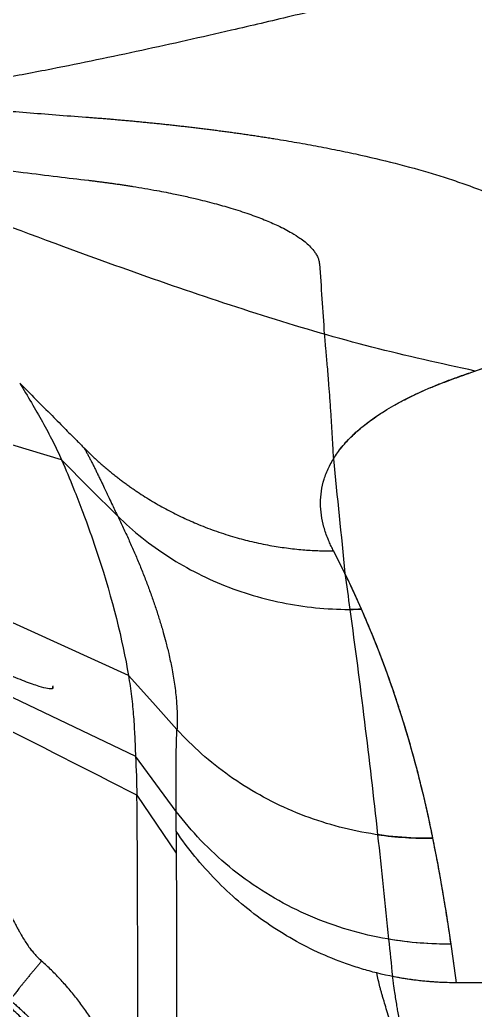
# Model space of a CAD drawing. Extents: x 526 to 610, y 679 to 808.
# Drawn here: x 560.33 to 563.28, y 707.51 to 713.94 of the extents above; entities that cross this region are included whole.
import ezdxf

# ---------------------------------------------------------------- set-up
doc = ezdxf.new("R2010")
doc.units = 0
doc.header["$MEASUREMENT"] = 0
doc.layers.add('1', color=4, linetype='Continuous')

# ---------------------------------------------------------------- blocks, each defined once
blk = doc.blocks.new('JETSETTER LX')
at = {"layer": '1', "color": 3, "linetype": 'Continuous', "lineweight": 25}
for p, q in [((34.4704, 14.2055), (33.4446, 14.5138)), ((34.9048, 12.8062), (33.9266, 13.251)), ((33.9833, 12.7429), (34.951, 12.2824)), ((34.413, 12.7392), (34.4145, 12.7353)), ((34.4158, 12.7221), (34.4158, 12.7311)), ((35.2155, 11.9235), (34.951, 12.2824)), ((34.9597, 12.0281), (35.215, 11.6524)), ((37.3712, 10.8105), (37.0353, 10.8105))]:
    blk.add_line(p, q, dxfattribs=at)
at = {"layer": '1', "color": 3, "linetype": 'Continuous', "lineweight": 25, "flags": 128}
for points in [[(34.8349, 13.841), (34.6528, 14.0231), (34.4704, 14.2055)], [(35.2201, 12.4552), (35.0627, 12.6304), (34.9048, 12.8062)]]:
    blk.add_lwpolyline(points, dxfattribs=at)
at = {"layer": '1', "color": 3, "linetype": 'Continuous', "lineweight": 25}
for points, knots in [([(36.7355, 17.2739), (36.6783, 17.2599), (36.5589, 17.2306), (36.3726, 17.1852), (36.1717, 17.1366), (35.9682, 17.088), (35.7672, 17.0405), (35.4443, 16.9653), (35.0884, 16.8852), (34.6985, 16.8023), (34.3908, 16.7402), (34.0678, 16.6793), (33.7854, 16.6314), (33.5592, 16.5973), (33.3896, 16.5741), (33.2222, 16.554), (33.0426, 16.5354), (32.8674, 16.5211), (32.7239, 16.513), (32.6166, 16.5088), (32.5403, 16.5069), (32.4644, 16.5062), (32.4112, 16.5064), (32.3707, 16.5071), (32.3425, 16.5077), (32.3154, 16.5086), (32.2881, 16.5095), (32.2586, 16.5107), (32.2241, 16.5123), (32.1929, 16.5139), (32.1618, 16.5156), (32.1347, 16.5173), (32.1031, 16.5196), (32.0713, 16.5221), (32.0366, 16.5252), (31.9989, 16.5289), (31.9579, 16.5335), (31.9138, 16.539), (31.8684, 16.5455), (31.8374, 16.5505), (31.8222, 16.553)], [0, 0, 0, 0, 0.036068, 0.075251, 0.117534, 0.162891, 0.203618, 0.244318, 0.366449, 0.427516, 0.488591, 0.558647, 0.628508, 0.663041, 0.697137, 0.731706, 0.764045, 0.804695, 0.835772, 0.848376, 0.867309, 0.880036, 0.892015, 0.897628, 0.902892, 0.90782, 0.912676, 0.917983, 0.924256, 0.932014, 0.935564, 0.941925, 0.947458, 0.953483, 0.960014, 0.96709, 0.974764, 0.983016, 0.991706, 1, 1, 1, 1]), ([(45.1345, 17.2397), (44.8022, 17.1439), (44.4698, 17.0472), (43.8052, 16.852), (43.4728, 16.7536), (42.4757, 16.4558), (41.8109, 16.2536), (39.8166, 15.6377), (38.487, 15.2148), (37.1574, 14.7831)], [0, 0, 0, 0, 0.125, 0.125, 0.25, 0.25, 0.5, 0.5, 1, 1, 1, 1]), ([(33.1962, 16.5516), (33.2506, 16.5466), (33.3608, 16.5364), (33.5284, 16.5215), (33.7004, 16.5065), (33.877, 16.4915), (34.0582, 16.4765), (34.2439, 16.4615), (34.4343, 16.4466), (34.5628, 16.4368), (34.6278, 16.4319)], [0, 0, 0, 0, 0.11402, 0.231129, 0.351351, 0.474711, 0.601232, 0.730939, 0.863853, 1, 1, 1, 1]), ([(32.1889, 16.4327), (32.1952, 16.4311), (32.2078, 16.4281), (32.2331, 16.4219), (32.2773, 16.4114), (32.3657, 16.3906), (32.5431, 16.3506), (32.7681, 16.3039), (33.0741, 16.2457), (33.376, 16.1939), (33.6955, 16.1446), (33.9656, 16.1064), (34.2127, 16.0738), (34.4367, 16.0459), (34.5782, 16.0293), (34.6451, 16.0214)], [0, 0, 0, 0, 0.007815, 0.015628, 0.031256, 0.062514, 0.125034, 0.25008, 0.339151, 0.500038, 0.618856, 0.728337, 0.828391, 0.918956, 1, 1, 1, 1]), ([(37.1574, 14.7831), (36.9338, 14.8319), (36.4864, 14.9295), (35.8169, 15.1267), (35.1495, 15.3481), (34.41, 15.6157), (33.5979, 15.9217), (32.8347, 16.2115), (32.3648, 16.3691), (32.1913, 16.4273)], [0, 0, 0, 0, 0.134281, 0.268568, 0.40286, 0.537155, 0.716216, 0.895277, 1, 1, 1, 1]), ([(34.6278, 16.4319), (34.6392, 16.431), (34.6621, 16.4293), (34.6965, 16.4266), (34.731, 16.4239), (34.7656, 16.4211), (34.8002, 16.4182), (34.8349, 16.4152), (34.8697, 16.4121), (34.9045, 16.409), (34.9395, 16.4058), (34.9744, 16.4025), (35.0095, 16.3991), (35.0446, 16.3956), (35.0797, 16.3921), (35.1149, 16.3884), (35.1501, 16.3847), (35.1854, 16.3809), (35.2207, 16.377), (35.256, 16.373), (35.2914, 16.3689), (35.3268, 16.3648), (35.3622, 16.3605), (35.3976, 16.3562), (35.4331, 16.3517), (35.4685, 16.3472), (35.504, 16.3426), (35.5394, 16.3378), (35.5748, 16.333), (35.6103, 16.3281), (35.6457, 16.3231), (35.6811, 16.3179), (35.7164, 16.3127), (35.7518, 16.3074), (35.7871, 16.302), (35.8224, 16.2964), (35.8937, 16.285), (36.0004, 16.2671), (36.1409, 16.2415), (36.2796, 16.2142), (36.4587, 16.176), (36.6728, 16.1245), (36.87, 16.0689), (37.0177, 16.0216), (37.1572, 15.9729), (37.3172, 15.9092), (37.4841, 15.8294), (37.6016, 15.7606), (37.6819, 15.7045), (37.7352, 15.662), (37.7813, 15.6193), (37.8201, 15.5763), (37.8514, 15.5334), (37.8704, 15.4989), (37.8813, 15.4731), (37.8874, 15.4558), (37.8921, 15.4386), (37.8956, 15.4216), (37.8969, 15.4103), (37.8975, 15.4047)], [0, 0, 0, 0, 0.0067849, 0.0135893, 0.0204134, 0.0272574, 0.0341213, 0.0410054, 0.0479097, 0.0548344, 0.0617797, 0.0687457, 0.0757325, 0.0827404, 0.0897693, 0.0968195, 0.103891, 0.1109842, 0.118099, 0.1252356, 0.1323942, 0.139575, 0.1467781, 0.1540036, 0.1612517, 0.1685227, 0.1758166, 0.1831337, 0.1904741, 0.197838, 0.2052257, 0.2126374, 0.2200732, 0.2275335, 0.2350183, 0.2425281, 0.250063, 0.2807657, 0.3118222, 0.3432565, 0.3750974, 0.4370271, 0.5000581, 0.5310309, 0.5625711, 0.6250705, 0.6875835, 0.7500954, 0.7813678, 0.812602, 0.8439426, 0.8750729, 0.9064702, 0.9375198, 0.9501601, 0.9627243, 0.9752164, 0.9876403, 1, 1, 1, 1]), ([(34.6451, 16.0214), (34.6533, 16.0205), (34.6697, 16.0185), (34.6946, 16.0155), (34.7198, 16.0124), (34.7454, 16.0091), (34.7713, 16.0056), (34.7975, 16.0021), (34.824, 15.9983), (34.8509, 15.9945), (34.8781, 15.9904), (34.9055, 15.9862), (34.9769, 15.975), (35.0791, 15.9574), (35.1991, 15.9338), (35.2813, 15.916), (35.3669, 15.8962), (35.4603, 15.8728), (35.5774, 15.8395), (35.6867, 15.8042), (35.7886, 15.7661), (35.8832, 15.725), (35.9593, 15.6851), (36.0285, 15.641), (36.0763, 15.6021), (36.1071, 15.5673), (36.1241, 15.5425), (36.1331, 15.525), (36.1386, 15.5107), (36.1417, 15.5003), (36.144, 15.4899), (36.1447, 15.4829), (36.1451, 15.4794)], [0, 0, 0, 0, 0.010606, 0.021374, 0.032304, 0.043397, 0.054651, 0.066069, 0.077651, 0.089397, 0.101307, 0.113383, 0.125625, 0.195886, 0.250513, 0.291737, 0.313047, 0.375327, 0.432459, 0.500327, 0.56339, 0.625096, 0.700276, 0.750215, 0.826978, 0.875004, 0.905221, 0.937605, 0.953096, 0.968656, 0.984288, 1, 1, 1, 1]), ([(36.1767, 15.0231), (36.1777, 15.0118), (36.1798, 14.9884), (36.183, 14.9525), (36.1868, 14.9102), (36.1911, 14.8623), (36.1977, 14.7874), (36.2046, 14.7015), (36.2122, 14.6001), (36.2187, 14.5051), (36.2237, 14.4231), (36.2275, 14.3583), (36.2301, 14.3104), (36.2329, 14.262), (36.2349, 14.2299), (36.2359, 14.2131)], [0, 0, 0, 0, 0.038904, 0.080568, 0.124999, 0.187464, 0.249998, 0.392859, 0.500005, 0.625965, 0.750002, 0.812526, 0.874999, 0.934811, 1, 1, 1, 1]), ([(36.2371, 13.6146), (36.2345, 13.6197), (36.2293, 13.6298), (36.2218, 13.645), (36.2147, 13.6604), (36.2079, 13.6758), (36.1981, 13.6993), (36.1866, 13.7303), (36.1706, 13.7819), (36.1569, 13.8465), (36.1509, 13.9247), (36.1564, 14.0026), (36.1738, 14.08), (36.2037, 14.1565), (36.2471, 14.2328), (36.3045, 14.3077), (36.3768, 14.3817), (36.464, 14.4537), (36.5506, 14.5126), (36.6279, 14.5586), (36.6905, 14.5927), (36.7568, 14.6259), (36.8157, 14.6531), (36.8653, 14.6747), (36.9041, 14.6909), (36.9439, 14.7069), (36.9846, 14.7226), (37.0263, 14.7381), (37.069, 14.7534), (37.1126, 14.7684), (37.1425, 14.7782), (37.1574, 14.7831)], [0, 0, 0, 0, 0.01235, 0.024797, 0.037344, 0.049993, 0.062743, 0.094747, 0.125831, 0.188755, 0.252499, 0.316641, 0.379056, 0.442064, 0.504809, 0.567849, 0.629407, 0.691881, 0.752939, 0.784197, 0.81511, 0.845716, 0.876051, 0.891742, 0.907366, 0.922928, 0.938434, 0.953889, 0.969298, 0.984667, 1, 1, 1, 1]), ([(36.2359, 14.2131), (36.24, 14.2196), (36.2481, 14.2324), (36.2658, 14.2581), (36.3002, 14.3028), (36.3597, 14.3663), (36.4472, 14.4412), (36.5517, 14.5145), (36.6726, 14.5859), (36.7906, 14.6434), (36.8968, 14.6875), (36.9812, 14.7198), (37.0496, 14.7447), (37.1086, 14.7657), (37.1382, 14.7763), (37.1574, 14.7831)], [0, 0, 0, 0, 0.031214, 0.062443, 0.124938, 0.250022, 0.375806, 0.500314, 0.625403, 0.750231, 0.812589, 0.874992, 0.937471, 0.959368, 1, 1, 1, 1]), ([(34.1991, 14.7043), (34.2496, 14.6201), (34.2999, 14.5357), (34.3694, 14.4104), (34.3919, 14.3688), (34.4335, 14.2866), (34.4523, 14.2463), (34.4704, 14.2056)], [0, 0, 0, 0, 0.5, 0.5, 0.75, 0.75, 1, 1, 1, 1]), ([(34.1991, 14.7043), (34.2689, 14.6341), (34.3689, 14.5333), (34.4921, 14.4093), (34.5617, 14.3393), (34.6011, 14.2996), (34.6172, 14.2833)], [0, 0, 0, 0, 0.5008888, 0.7175649, 0.8838997, 1, 1, 1, 1]), ([(34.6172, 14.2833), (34.6207, 14.277), (34.6278, 14.2641), (34.6383, 14.2446), (34.6489, 14.2245), (34.6597, 14.2039), (34.6706, 14.1826), (34.6816, 14.1608), (34.6928, 14.1383), (34.7042, 14.1151), (34.7157, 14.0912), (34.7303, 14.0608), (34.7513, 14.0164), (34.7754, 13.9651), (34.7993, 13.9147), (34.8179, 13.8759), (34.8296, 13.8518), (34.8349, 13.841)], [0, 0, 0, 0, 0.042684, 0.086989, 0.132918, 0.180472, 0.229655, 0.280468, 0.332911, 0.386985, 0.442691, 0.500029, 0.599045, 0.750028, 0.84892, 0.93225, 1, 1, 1, 1]), ([(34.6172, 14.2833), (34.626, 14.2746), (34.6432, 14.2573), (34.6694, 14.2322), (34.6955, 14.208), (34.7213, 14.1848), (34.747, 14.1624), (34.7723, 14.141), (34.7974, 14.1204), (34.8223, 14.1006), (34.8468, 14.0816), (34.8709, 14.0633), (34.8948, 14.0458), (34.9183, 14.0291), (34.9414, 14.013), (34.9883, 13.9813), (35.0601, 13.9359), (35.1586, 13.8804), (35.2586, 13.8304), (35.3645, 13.7837), (35.477, 13.741), (35.5925, 13.7042), (35.7082, 13.6739), (35.8198, 13.6507), (35.9307, 13.6334), (36.018, 13.6239), (36.0859, 13.6189), (36.1347, 13.6164), (36.1854, 13.6148), (36.2197, 13.6147), (36.2371, 13.6146)], [0, 0, 0, 0, 0.020708, 0.040981, 0.06082, 0.080226, 0.099201, 0.117748, 0.135872, 0.153578, 0.170871, 0.187754, 0.204233, 0.220309, 0.235985, 0.25126, 0.314972, 0.377857, 0.43994, 0.501281, 0.57079, 0.640345, 0.703022, 0.769813, 0.829767, 0.889674, 0.915808, 0.942914, 0.970983, 1, 1, 1, 1]), ([(34.8349, 13.841), (34.841, 13.8283), (34.8533, 13.803), (34.8713, 13.7651), (34.889, 13.727), (34.9064, 13.689), (34.9234, 13.651), (34.9401, 13.6129), (34.9564, 13.5748), (34.9724, 13.5368), (34.988, 13.4988), (35.0031, 13.4608), (35.0179, 13.4228), (35.0323, 13.385), (35.0462, 13.3472), (35.0597, 13.3095), (35.0727, 13.2719), (35.0853, 13.2344), (35.0975, 13.197), (35.1091, 13.1598), (35.1203, 13.1228), (35.1333, 13.0777), (35.1493, 13.019), (35.1684, 12.9416), (35.1881, 12.8492), (35.2023, 12.7649), (35.2114, 12.6948), (35.2164, 12.644), (35.2197, 12.5978), (35.2214, 12.5561), (35.2219, 12.5188), (35.2215, 12.4855), (35.2205, 12.465), (35.2201, 12.4552)], [0, 0, 0, 0, 0.0241014, 0.0482979, 0.0725896, 0.0969764, 0.1214583, 0.1460354, 0.1707077, 0.1954753, 0.2203382, 0.2452966, 0.2703505, 0.2955001, 0.3207456, 0.3460871, 0.3715249, 0.3970592, 0.4226903, 0.4484184, 0.4742438, 0.500167, 0.5435705, 0.5996665, 0.6684805, 0.7500523, 0.7945136, 0.8360632, 0.8746978, 0.9104134, 0.9432055, 0.9730694, 1, 1, 1, 1]), ([(34.8349, 13.841), (34.9342, 13.7435), (35.0458, 13.6539), (35.289, 13.4978), (35.4204, 13.4313), (35.6955, 13.3262), (35.8391, 13.2878), (36.1291, 13.2404), (36.2755, 13.2315), (36.4189, 13.2363)], [0, 0, 0, 0, 0.25, 0.25, 0.5, 0.5, 0.75, 0.75, 1, 1, 1, 1]), ([(36.4189, 13.2363), (36.4119, 13.252), (36.3981, 13.2833), (36.3769, 13.33), (36.3554, 13.3765), (36.3335, 13.4226), (36.3186, 13.4533), (36.3112, 13.4686)], [0, 0, 0, 0, 0.202045, 0.403067, 0.603066, 0.802044, 1, 1, 1, 1]), ([(36.8826, 11.7493), (36.8787, 11.7685), (36.8708, 11.8068), (36.8586, 11.8644), (36.846, 11.9219), (36.8329, 11.9795), (36.8193, 12.0371), (36.8053, 12.0948), (36.7908, 12.1524), (36.7758, 12.2101), (36.7603, 12.2677), (36.7444, 12.3254), (36.7279, 12.3831), (36.7109, 12.4409), (36.6899, 12.5099), (36.6645, 12.5904), (36.6341, 12.6823), (36.6022, 12.7743), (36.5687, 12.8665), (36.5338, 12.9588), (36.4972, 13.0512), (36.459, 13.1438), (36.4323, 13.2054), (36.4189, 13.2363)], [0, 0, 0, 0, 0.038323, 0.076682, 0.11508, 0.153514, 0.191986, 0.230495, 0.269041, 0.307624, 0.346245, 0.384903, 0.423598, 0.46233, 0.5011, 0.56277, 0.624637, 0.686702, 0.748964, 0.811424, 0.874083, 0.936941, 1, 1, 1, 1]), ([(33.4456, 13.1131), (33.5059, 13.0854), (33.6265, 13.0301), (33.8013, 12.9512), (33.9652, 12.8787), (34.1107, 12.8166), (34.2322, 12.7681), (34.3235, 12.7357), (34.3833, 12.7204), (34.4155, 12.7193), (34.4148, 12.7301), (34.4145, 12.7353)], [0, 0, 0, 0, 0.1200329, 0.2400531, 0.3603587, 0.4805986, 0.5944649, 0.7082415, 0.8089482, 0.9096171, 1, 1, 1, 1]), ([(34.9048, 12.8062), (34.9124, 12.7604), (34.919, 12.7152), (34.93, 12.6256), (34.9345, 12.5812), (34.9411, 12.494), (34.9433, 12.4513), (34.9473, 12.3666), (34.9491, 12.3246), (34.951, 12.2824)], [0, 0, 0, 0, 0.25, 0.25, 0.5, 0.5, 0.75, 0.75, 1, 1, 1, 1]), ([(35.2155, 11.9235), (35.2156, 11.9348), (35.2157, 11.9575), (35.2157, 12.003), (35.2155, 12.0826), (35.2149, 12.1741), (35.2151, 12.2631), (35.2157, 12.3221), (35.2167, 12.372), (35.2181, 12.4145), (35.2194, 12.4418), (35.2201, 12.4552)], [0, 0, 0, 0, 0.062479, 0.125003, 0.250007, 0.500012, 0.629778, 0.750006, 0.836052, 0.919385, 1, 1, 1, 1]), ([(36.8826, 11.7493), (36.7303, 11.7468), (36.5746, 11.7597), (36.2664, 11.8187), (36.1141, 11.8648), (35.8239, 11.988), (35.6861, 12.0651), (35.4341, 12.244), (35.3199, 12.3458), (35.2201, 12.4552)], [0, 0, 0, 0, 0.25, 0.25, 0.5, 0.5, 0.75, 0.75, 1, 1, 1, 1]), ([(34.9646, 11.246), (34.9641, 11.4408), (34.9634, 11.6132), (34.9621, 11.8159), (34.9617, 11.8742), (34.9607, 11.9685), (34.9602, 12.0046), (34.9597, 12.0281)], [0, 0, 0, 0, 0.5, 0.5, 0.75, 0.75, 1, 1, 1, 1]), ([(35.2147, 11.7945), (35.2147, 11.8087), (35.2148, 11.8374), (35.2151, 11.8803), (35.2154, 11.909), (35.2155, 11.9235)], [0, 0, 0, 0, 0.329288, 0.662623, 1, 1, 1, 1]), ([(37.0007, 11.0617), (36.9172, 11.0608), (36.8325, 11.0644), (36.6624, 11.0815), (36.577, 11.095), (36.4074, 11.1319), (36.3232, 11.1554), (36.1578, 11.2123), (36.0766, 11.2457), (35.9192, 11.3217), (35.8429, 11.3643), (35.6969, 11.4578), (35.6271, 11.5086), (35.4952, 11.6172), (35.4332, 11.6749), (35.3178, 11.7956), (35.2644, 11.8586), (35.2155, 11.9235)], [0, 0, 0, 0, 0.125, 0.125, 0.25, 0.25, 0.375, 0.375, 0.5, 0.5, 0.625, 0.625, 0.75, 0.75, 0.875, 0.875, 1, 1, 1, 1]), ([(35.2147, 11.7945), (35.2146, 11.771), (35.2146, 11.7479), (35.2147, 11.701), (35.2148, 11.6771), (35.215, 11.6524)], [0, 0, 0, 0, 0.5, 0.5, 1, 1, 1, 1]), ([(36.5179, 10.8741), (36.4851, 10.8823), (36.4523, 10.8913), (36.3871, 10.9109), (36.3546, 10.9215), (36.2579, 10.9556), (36.1946, 10.9814), (36.0099, 11.0668), (35.893, 11.1346), (35.7265, 11.2527), (35.6724, 11.295), (35.5687, 11.3837), (35.5192, 11.4302), (35.3773, 11.5758), (35.2915, 11.681), (35.2147, 11.7945)], [0, 0, 0, 0, 0.0625, 0.0625, 0.125, 0.125, 0.25, 0.25, 0.5, 0.5, 0.625, 0.625, 0.75, 0.75, 1, 1, 1, 1]), ([(37.0007, 11.0617), (36.997, 11.0869), (36.9897, 11.1374), (36.978, 11.2132), (36.966, 11.2893), (36.9534, 11.3655), (36.9403, 11.4419), (36.9267, 11.5185), (36.9126, 11.5953), (36.8979, 11.6722), (36.8877, 11.7236), (36.8826, 11.7493)], [0, 0, 0, 0, 0.109836, 0.219993, 0.330469, 0.441263, 0.552376, 0.663807, 0.775555, 0.887619, 1, 1, 1, 1]), ([(35.215, 11.6524), (35.2153, 11.6114), (35.2157, 11.5465), (35.2164, 11.373), (35.2167, 11.2643), (35.2172, 11.0096), (35.2175, 10.8636), (35.2178, 10.5432), (35.2179, 10.3688), (35.2179, 10.1851)], [0, 0, 0, 0, 0.25, 0.25, 0.5, 0.5, 0.75, 0.75, 1, 1, 1, 1]), ([(34.0522, 11.4408), (34.0559, 11.4329), (34.0634, 11.4168), (34.0747, 11.3921), (34.0864, 11.3664), (34.0982, 11.3408), (34.11, 11.315), (34.1258, 11.2812), (34.1461, 11.2386), (34.1675, 11.196), (34.1851, 11.1627), (34.2008, 11.1343), (34.2185, 11.104), (34.2384, 11.072), (34.2519, 11.0521), (34.2583, 11.0427)], [0, 0, 0, 0, 0.059179, 0.120597, 0.184241, 0.250082, 0.310256, 0.375418, 0.500716, 0.625841, 0.692774, 0.750728, 0.841479, 0.924547, 1, 1, 1, 1]), ([(37.0353, 10.8105), (37.0297, 10.8527), (37.0186, 10.9364), (37.0067, 11.0202), (37.0007, 11.0617)], [0, 0, 0, 0, 0.503979, 1, 1, 1, 1]), ([(34.2583, 11.0427), (34.2616, 11.0383), (34.2682, 11.0296), (34.2783, 11.017), (34.2885, 11.0048), (34.2989, 10.9931), (34.3092, 10.9819), (34.3197, 10.9712), (34.3303, 10.9609), (34.3376, 10.9543), (34.3411, 10.9511)], [0, 0, 0, 0, 0.133491, 0.264403, 0.392803, 0.518764, 0.642368, 0.763706, 0.882879, 1, 1, 1, 1]), ([(34.3411, 10.9511), (34.3389, 10.9485), (34.3344, 10.9432), (34.3275, 10.9351), (34.3205, 10.9268), (34.3133, 10.9184), (34.3061, 10.9099), (34.2988, 10.9012), (34.2914, 10.8924), (34.284, 10.8835), (34.2765, 10.8746), (34.269, 10.8656), (34.2616, 10.8566), (34.2541, 10.8477), (34.2468, 10.8387), (34.2395, 10.8299), (34.2323, 10.8211), (34.2253, 10.8125), (34.2184, 10.804), (34.2117, 10.7958), (34.2053, 10.7877), (34.1974, 10.7779), (34.1885, 10.7666), (34.1789, 10.7544), (34.1702, 10.7432), (34.1625, 10.733), (34.1558, 10.7241), (34.1502, 10.7164), (34.1456, 10.71), (34.1422, 10.7048), (34.1399, 10.701), (34.1385, 10.6983), (34.1384, 10.6974), (34.1383, 10.697)], [0, 0, 0, 0, 0.0222214, 0.0448193, 0.0677858, 0.0911115, 0.1147859, 0.1387966, 0.1631301, 0.187771, 0.2127028, 0.2379072, 0.2633648, 0.2890546, 0.3149543, 0.3410406, 0.367289, 0.3936739, 0.4201692, 0.4467477, 0.4733821, 0.5000445, 0.5469722, 0.5940499, 0.641121, 0.6880288, 0.73462, 0.7807472, 0.8262722, 0.8710676, 0.9150186, 0.9580247, 1, 1, 1, 1]), ([(34.7679, 10.3879), (34.7644, 10.3951), (34.7574, 10.4096), (34.7463, 10.4314), (34.7347, 10.4534), (34.7226, 10.4757), (34.7099, 10.4982), (34.6967, 10.5209), (34.6802, 10.5482), (34.6596, 10.5808), (34.6267, 10.6302), (34.5829, 10.6909), (34.5356, 10.75), (34.4969, 10.795), (34.4668, 10.8282), (34.4369, 10.8597), (34.4054, 10.8913), (34.3736, 10.9218), (34.3519, 10.9414), (34.3411, 10.9511)], [0, 0, 0, 0, 0.03367, 0.068019, 0.103026, 0.138672, 0.174939, 0.211816, 0.249292, 0.309477, 0.374478, 0.499842, 0.625234, 0.693792, 0.750488, 0.814186, 0.876899, 0.93879, 1, 1, 1, 1]), ([(36.7882, 9.4917), (36.7869, 9.4985), (36.7844, 9.512), (36.7808, 9.5323), (36.7773, 9.5527), (36.774, 9.5733), (36.7708, 9.5941), (36.7676, 9.6149), (36.7647, 9.6358), (36.7593, 9.6753), (36.7518, 9.7366), (36.7448, 9.8014), (36.7393, 9.8544), (36.7341, 9.9044), (36.7276, 9.9656), (36.7199, 10.0327), (36.7122, 10.0934), (36.7042, 10.1493), (36.6954, 10.2019), (36.6855, 10.2538), (36.6723, 10.3162), (36.655, 10.3878), (36.635, 10.4611), (36.6152, 10.5281), (36.5969, 10.5876), (36.58, 10.6418), (36.5685, 10.6792), (36.5615, 10.7028), (36.5568, 10.7187), (36.5512, 10.7381), (36.5447, 10.7611), (36.5367, 10.7913), (36.5274, 10.8287), (36.5211, 10.859), (36.5179, 10.8741)], [0, 0, 0, 0, 0.007611, 0.015276, 0.022994, 0.030764, 0.038586, 0.046459, 0.054384, 0.062362, 0.091481, 0.124902, 0.138946, 0.156215, 0.18747, 0.218749, 0.249882, 0.27844, 0.308683, 0.340714, 0.374614, 0.433709, 0.499888, 0.560266, 0.624713, 0.688767, 0.749643, 0.765388, 0.780924, 0.812219, 0.843608, 0.874837, 0.937476, 1, 1, 1, 1]), ([(36.9744, 10.8113), (36.9359, 10.8124), (36.8975, 10.8145), (36.8208, 10.8209), (36.7826, 10.8251), (36.6682, 10.8409), (36.5926, 10.8555), (36.5179, 10.8741)], [0, 0, 0, 0, 0.25, 0.25, 0.5, 0.5, 1, 1, 1, 1]), ([(34.9659, 10.2964), (34.9659, 10.3856), (34.9658, 10.4735), (34.9657, 10.6468), (34.9656, 10.7322), (34.9655, 10.8163)], [0, 0, 0, 0, 0.5, 0.5, 1, 1, 1, 1]), ([(36.9744, 10.8113), (36.9654, 10.8116), (36.9466, 10.8122), (36.9169, 10.8137), (36.8812, 10.8159), (36.8407, 10.8192), (36.7963, 10.8237), (36.752, 10.8292), (36.7079, 10.8356), (36.6637, 10.8429), (36.6344, 10.8485), (36.6198, 10.8513)], [0, 0, 0, 0, 0.075081, 0.158393, 0.250002, 0.375006, 0.5, 0.624519, 0.749375, 0.874543, 1, 1, 1, 1]), ([(36.6198, 10.8513), (36.6202, 10.8472), (36.6218, 10.8315), (36.6261, 10.7969), (36.6344, 10.7391), (36.6442, 10.68), (36.6532, 10.6235), (36.6595, 10.584), (36.6665, 10.5401), (36.6712, 10.5061), (36.6742, 10.4812), (36.6755, 10.4696), (36.6769, 10.4567), (36.6783, 10.4423), (36.6797, 10.4263), (36.681, 10.4085), (36.6823, 10.3888), (36.6835, 10.367), (36.6845, 10.3428), (36.6852, 10.3159), (36.6856, 10.2862), (36.6856, 10.2647), (36.6855, 10.2535)], [0, 0, 0, 0, 0.026312, 0.101136, 0.22527, 0.400358, 0.468626, 0.550304, 0.619183, 0.700513, 0.716281, 0.733606, 0.752508, 0.773012, 0.795148, 0.818951, 0.844466, 0.871746, 0.900854, 0.931867, 0.964879, 1, 1, 1, 1]), ([(37.3712, 10.8105), (37.3152, 10.8105), (37.2592, 10.8105), (37.1473, 10.8105), (37.0913, 10.8104), (37.0353, 10.8104)], [0, 0, 0, 0, 0.5, 0.5, 1, 1, 1, 1]), ([(34.1383, 10.697), (34.1456, 10.6908), (34.1602, 10.6783), (34.1819, 10.6591), (34.2036, 10.6394), (34.2253, 10.619), (34.247, 10.5981), (34.2686, 10.5765), (34.2902, 10.5543), (34.3117, 10.5314), (34.3331, 10.5079), (34.3594, 10.4781), (34.3988, 10.431), (34.4401, 10.3774), (34.4781, 10.3235), (34.5062, 10.2814), (34.5239, 10.2528), (34.5328, 10.2384)], [0, 0, 0, 0, 0.0470334, 0.0947113, 0.1430387, 0.1920212, 0.2416658, 0.2919799, 0.3429725, 0.3946535, 0.4470341, 0.500127, 0.5910525, 0.7505078, 0.8338819, 0.9170192, 1, 1, 1, 1]), ([(34.7334, 9.265), (34.734, 9.2727), (34.7351, 9.2881), (34.7364, 9.3112), (34.7374, 9.3343), (34.7379, 9.3574), (34.7382, 9.3805), (34.738, 9.4034), (34.7375, 9.4264), (34.7367, 9.4493), (34.7355, 9.4721), (34.7339, 9.4949), (34.732, 9.5177), (34.7298, 9.5404), (34.7272, 9.563), (34.7243, 9.5856), (34.7211, 9.6081), (34.7175, 9.6305), (34.7136, 9.6529), (34.7094, 9.6751), (34.7049, 9.6974), (34.7, 9.7195), (34.6948, 9.7416), (34.6893, 9.7635), (34.6836, 9.7854), (34.6774, 9.8072), (34.671, 9.8289), (34.6643, 9.8506), (34.6573, 9.8721), (34.65, 9.8935), (34.6424, 9.9148), (34.6346, 9.936), (34.6264, 9.9572), (34.6179, 9.9782), (34.6092, 9.9991), (34.6002, 10.0198), (34.5867, 10.0499), (34.5637, 10.0982), (34.5246, 10.1726), (34.4657, 10.271), (34.4042, 10.359), (34.3491, 10.4293), (34.3103, 10.4756), (34.2712, 10.5194), (34.232, 10.5606), (34.193, 10.5994), (34.1542, 10.6359), (34.128, 10.6589), (34.1152, 10.6702)], [0, 0, 0, 0, 0.014588, 0.029142, 0.043664, 0.058156, 0.072619, 0.087056, 0.101468, 0.115858, 0.130227, 0.144577, 0.158908, 0.173224, 0.187525, 0.201813, 0.216088, 0.230353, 0.244608, 0.258855, 0.273095, 0.287329, 0.301557, 0.315781, 0.330001, 0.344219, 0.358434, 0.372649, 0.386862, 0.401076, 0.41529, 0.429505, 0.443722, 0.45794, 0.472161, 0.486384, 0.50061, 0.534307, 0.587087, 0.658999, 0.750087, 0.789199, 0.827185, 0.864037, 0.89975, 0.934317, 0.967735, 1, 1, 1, 1])]:
    blk.add_open_spline(points, degree=3, knots=knots, dxfattribs=at)
for points in [[(36.1451, 15.4794), (36.1569, 15.3293), (36.1673, 15.1753), (36.1767, 15.0231)], [(37.9358, 15.0348), (37.6763, 14.9512), (37.4169, 14.8673), (37.1574, 14.7831)], [(36.2359, 14.2131), (36.2612, 13.9669), (36.2863, 13.7185), (36.3112, 13.4686)], [(34.4704, 14.2056), (34.4976, 14.1431), (34.5237, 14.081), (34.5485, 14.0193)], [(34.5485, 14.0193), (34.5671, 13.9733), (34.585, 13.9276), (34.6022, 13.8821)], [(34.6022, 13.8821), (34.6138, 13.8517), (34.6251, 13.8215), (34.636, 13.7914)], [(34.636, 13.7914), (34.6618, 13.7205), (34.686, 13.6506), (34.7086, 13.5817)], [(34.7086, 13.5817), (34.8008, 13.3006), (34.8662, 13.0371), (34.9048, 12.8062)], [(36.4189, 13.2363), (36.3632, 13.363), (36.3031, 13.4892), (36.2371, 13.6146)], [(36.3112, 13.4686), (36.322, 13.3905), (36.3327, 13.3127), (36.3433, 13.235)], [(36.4189, 13.2363), (36.3938, 13.2355), (36.3685, 13.235), (36.3433, 13.235)], [(36.3433, 13.235), (36.4094, 12.7481), (36.4693, 12.2648), (36.5234, 11.772)], [(36.8826, 11.7493), (36.7817, 12.25), (36.6337, 12.7473), (36.4189, 13.2363)], [(34.9597, 12.0281), (34.6384, 12.1921), (34.3171, 12.3559), (33.9957, 12.5194)], [(34.9511, 12.2824), (34.9549, 12.1973), (34.9578, 12.1125), (34.9597, 12.0281)], [(36.5234, 11.772), (36.5482, 11.5469), (36.572, 11.3207), (36.5952, 11.0935)], [(36.5234, 11.772), (36.6437, 11.7547), (36.7642, 11.7474), (36.8826, 11.7493)], [(37.0007, 11.0617), (36.9675, 11.2913), (36.9286, 11.5206), (36.8826, 11.7493)], [(34.9655, 10.8163), (34.9653, 10.9664), (34.965, 11.1115), (34.9646, 11.246)], [(37.0007, 11.0617), (36.8674, 11.0602), (36.7311, 11.0705), (36.5952, 11.0935)], [(36.5952, 11.0935), (36.6035, 11.0129), (36.6117, 10.9321), (36.6198, 10.8513)], [(37.0353, 10.8105), (37.0243, 10.8942), (37.0128, 10.978), (37.0007, 11.0617)], [(37.0353, 10.8105), (37.0151, 10.8105), (36.9948, 10.8108), (36.9744, 10.8113)], [(37.0353, 10.8104), (37.015, 10.8105), (36.9947, 10.8107), (36.9744, 10.8113)]]:
    blk.add_open_spline(points, degree=3, dxfattribs=at)

msp = doc.modelspace()

# ---------------------------------------------------------------- block references
at = {"layer": '1'}
msp.add_blockref('JETSETTER LX', (526.127, 696.8772), dxfattribs=at)

doc.saveas('drawing.dxf')
